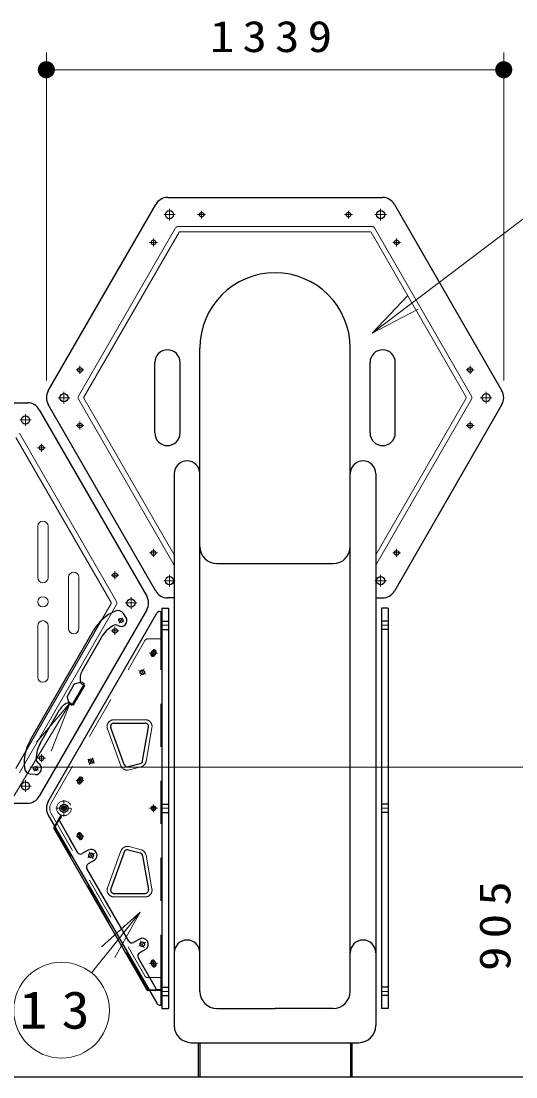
# Model space of a CAD drawing. Units: millimetres on the paper, scale 1:50. Extents: x -385 to 840, y 0 to 267.
# Drawn here: x 148.5 to 177.5, y 165.8 to 227.5 of the extents above; entities that cross this region are included whole.
import ezdxf

# ---------------------------------------------------------------- set-up
doc = ezdxf.new("R2010")
doc.units = ezdxf.units.MM
doc.linetypes.add('USER1', pattern=[4.5, 2.5, -2])
doc.linetypes.add('USER2', pattern=[6, 3, -1, 1, -1])
doc.layers.add('1_50', color=7, linetype='Continuous', lineweight=25)
doc.styles.add('ＭＳ ゴシック', font='')
doc.styles.get('ＭＳ ゴシック').set_extended_font_data('MS Gothic')

# ---------------------------------------------------------------- blocks, each defined once
blk = doc.blocks.new('open_arrow')
at = {"color": 0, "linetype": 'Continuous', "lineweight": -2}
blk.add_lwpolyline([(7.5, 1.25), (0, 0), (7.5, -1.25)], dxfattribs=at)
blk = doc.blocks.new('filled_dot')
at = {"color": 0, "linetype": 'Continuous', "lineweight": -2, "const_width": 1.25}
blk.add_lwpolyline([(-0.625, 0, 1), (0.625, 0, 1)], format="xyb", close=True, dxfattribs=at)

msp = doc.modelspace()

# ---------------------------------------------------------------- linework, layer by layer
at = {"layer": '1_50', "lineweight": 13}
for p, q in [((150.018, 206.495), (150.018, 225.666)), ((176.79, 206.495), (176.79, 225.666)), ((150.018, 224.666), (176.79, 224.666)), ((169.079, 209.268), (182.136, 219.13)), ((149.52, 194.976), (149.52, 197.976)), ((150.12, 194.976), (150.12, 197.976)), ((151.32, 191.995), (151.32, 194.995)), ((151.92, 191.995), (151.92, 194.995)), ((149.52, 189.165), (149.52, 192.165)), ((150.12, 189.165), (150.12, 192.165)), ((151.422, 187.662), (144.773, 176.69)), ((149.081, 183.895), (179.214, 183.895)), ((152.665, 171.875), (155.512, 175.415)), ((153.242, 173.391), (155.512, 175.415)), ((155.512, 175.415), (153.632, 173.078)), ((155.512, 175.415), (154.022, 172.764))]:
    msp.add_line(p, q, dxfattribs=at)
at = {"layer": '1_50', "color": 131}
for p, q in [((150.125, 205.895), (156.418, 216.795)), ((157.111, 217.195), (169.697, 217.195)), ((170.39, 216.795), (176.683, 205.895)), ((136.326, 205.195), (148.913, 205.195)), ((156.418, 194.195), (150.125, 205.095)), ((176.683, 205.095), (170.39, 194.195)), ((149.605, 204.795), (155.899, 193.895)), ((157.504, 193.795), (157.111, 193.795)), ((169.304, 193.795), (169.697, 193.795)), ((156.784, 193.195), (156.784, 169.795)), ((156.784, 193.195), (157.164, 193.195)), ((157.164, 193.195), (157.164, 169.795)), ((169.644, 193.195), (169.644, 169.795)), ((170.024, 193.195), (169.644, 193.195)), ((170.024, 193.195), (170.024, 169.795)), ((155.899, 193.095), (149.605, 182.195)), ((150.125, 181.895), (156.476, 192.895)), ((156.649, 192.995), (156.724, 192.995)), ((156.784, 192.935), (156.784, 170.055)), ((156.784, 192.435), (157.164, 192.435)), ((156.784, 191.955), (157.164, 191.955)), ((170.024, 192.435), (169.644, 192.435)), ((170.024, 191.955), (169.644, 191.955)), ((153.975, 186.473), (155.805, 186.473)), ((154.575, 184.053), (153.788, 186.204)), ((155.656, 184.267), (156.002, 186.239)), ((154.813, 183.929), (155.509, 184.108)), ((136.326, 181.795), (148.913, 181.795)), ((156.784, 181.735), (157.164, 181.735)), ((170.024, 181.735), (169.644, 181.735)), ((150.125, 181.095), (156.476, 170.095)), ((156.784, 181.255), (157.164, 181.255)), ((170.024, 181.255), (169.644, 181.255)), ((154.813, 179.061), (155.509, 178.882)), ((154.575, 178.936), (153.788, 176.785)), ((155.656, 178.723), (156.002, 176.751)), ((153.975, 176.516), (155.805, 176.516)), ((156.784, 171.035), (157.164, 171.035)), ((170.024, 171.035), (169.644, 171.035)), ((156.784, 170.555), (157.164, 170.555)), ((170.024, 170.555), (169.644, 170.555)), ((156.649, 169.995), (156.724, 169.995)), ((156.784, 169.795), (157.164, 169.795)), ((170.024, 169.795), (169.644, 169.795)), ((158.904, 167.795), (158.904, 165.795)), ((158.994, 167.795), (158.994, 165.795)), ((167.814, 167.795), (167.814, 165.795)), ((167.904, 167.795), (167.904, 165.795))]:
    msp.add_line(p, q, dxfattribs=at)
at = {"layer": '1_50', "linetype": 'USER2', "lineweight": 13}
for p, q in [((157.566, 216.195), (156.886, 216.195)), ((157.226, 216.535), (157.226, 215.855)), ((169.922, 216.195), (169.242, 216.195)), ((169.582, 216.535), (169.582, 215.855)), ((151.049, 205.835), (151.049, 205.155)), ((175.759, 205.835), (175.759, 205.155)), ((151.389, 205.495), (150.709, 205.495)), ((176.099, 205.495), (175.419, 205.495)), ((148.797, 204.535), (148.797, 203.855)), ((149.137, 204.195), (148.457, 204.195)), ((157.226, 195.135), (157.226, 194.455)), ((169.582, 195.135), (169.582, 194.455)), ((157.566, 194.795), (156.886, 194.795)), ((169.922, 194.795), (169.242, 194.795)), ((154.975, 193.835), (154.975, 193.155)), ((155.315, 193.495), (154.635, 193.495)), ((149.137, 182.795), (148.457, 182.795)), ((148.797, 183.135), (148.797, 182.455)), ((150.57, 181.495), (151.432, 181.495)), ((151.049, 181.973), (151.049, 181.016))]:
    msp.add_line(p, q, dxfattribs=at)
at = {"layer": '1_50', "color": 2, "linetype": 'USER2', "lineweight": 13}
for p, q in [((159.334, 216.195), (158.874, 216.195)), ((159.104, 216.425), (159.104, 215.965)), ((167.934, 216.195), (167.474, 216.195)), ((167.704, 216.425), (167.704, 215.965)), ((156.288, 214.799), (156.288, 214.339)), ((170.521, 214.799), (170.521, 214.339)), ((156.518, 214.569), (156.058, 214.569)), ((170.291, 214.569), (170.751, 214.569)), ((151.988, 207.351), (151.988, 206.891)), ((174.821, 207.351), (174.821, 206.891)), ((152.218, 207.121), (151.758, 207.121)), ((174.591, 207.121), (175.051, 207.121)), ((152.218, 203.869), (151.758, 203.869)), ((151.988, 203.639), (151.988, 204.099)), ((174.591, 203.869), (175.051, 203.869)), ((174.821, 203.639), (174.821, 204.099)), ((149.506, 202.569), (149.966, 202.569)), ((149.736, 202.799), (149.736, 202.339)), ((156.518, 196.421), (156.058, 196.421)), ((156.288, 196.191), (156.288, 196.651)), ((170.291, 196.421), (170.751, 196.421)), ((170.521, 196.191), (170.521, 196.651)), ((153.806, 195.121), (154.266, 195.121)), ((154.036, 195.351), (154.036, 194.891)), ((154.036, 191.639), (154.036, 192.099)), ((153.806, 191.869), (154.266, 191.869)), ((156.288, 190.799), (156.288, 190.339)), ((156.518, 190.569), (156.058, 190.569)), ((155.837, 189.328), (155.438, 189.558)), ((155.523, 189.244), (155.753, 189.642)), ((149.736, 184.191), (149.736, 184.651)), ((149.506, 184.421), (149.966, 184.421)), ((152.837, 184.132), (152.438, 184.362)), ((152.523, 184.047), (152.753, 184.446)), ((151.988, 183.351), (151.988, 182.891)), ((152.218, 183.121), (151.758, 183.121)), ((151.279, 181.495), (150.819, 181.495)), ((151.049, 181.725), (151.049, 181.265)), ((156.518, 181.495), (156.058, 181.495)), ((156.288, 181.725), (156.288, 181.265)), ((152.218, 179.869), (151.758, 179.869)), ((151.988, 180.099), (151.988, 179.639)), ((152.438, 178.628), (152.837, 178.858)), ((152.837, 178.858), (152.438, 178.628)), ((152.523, 178.942), (152.753, 178.544)), ((152.523, 178.942), (152.753, 178.544)), ((155.438, 173.432), (155.837, 173.662)), ((155.837, 173.662), (155.438, 173.432)), ((155.523, 173.746), (155.753, 173.347)), ((155.523, 173.746), (155.753, 173.347)), ((156.518, 172.421), (156.058, 172.421)), ((156.288, 172.651), (156.288, 172.191))]:
    msp.add_line(p, q, dxfattribs=at)
at = {"layer": '1_50', "color": 131, "lineweight": 13}
for p, q in [((151.903, 205.575), (157.584, 215.415)), ((157.723, 215.495), (169.085, 215.495)), ((169.224, 215.415), (174.905, 205.575)), ((152.221, 205.525), (157.786, 215.165)), ((157.838, 215.195), (168.97, 215.195)), ((169.022, 215.165), (174.587, 205.525)), ((157.504, 195.714), (151.903, 205.415)), ((157.504, 196.314), (152.221, 205.465)), ((174.587, 205.465), (169.304, 196.314)), ((174.905, 205.415), (169.304, 195.714)), ((148.237, 203.165), (153.803, 193.525)), ((148.439, 203.415), (154.12, 193.575)), ((153.803, 193.465), (148.237, 183.825)), ((154.12, 193.415), (148.439, 183.575))]:
    msp.add_line(p, q, dxfattribs=at)
at = {"layer": '1_50', "color": 190}
for p, q in [((159.004, 196.795), (159.004, 208.395)), ((167.804, 196.795), (167.804, 208.395)), ((156.364, 203.435), (156.364, 207.555)), ((157.844, 203.435), (157.844, 207.555)), ((168.964, 203.435), (168.964, 207.555)), ((170.444, 203.435), (170.444, 207.555)), ((150.856, 181.06), (150.454, 180.365)), ((150.896, 181.037), (150.748, 180.782)), ((150.896, 181.037), (150.856, 181.06)), ((155.916, 170.865), (150.454, 180.325)), ((150.526, 180.293), (150.486, 180.27)), ((150.548, 180.375), (150.515, 180.431)), ((150.783, 180.755), (151.843, 178.919)), ((151.843, 178.919), (151.393, 179.698)), ((152.463, 179.046), (152.116, 178.846)), ((152.813, 178.44), (152.466, 178.24)), ((154.843, 173.723), (152.393, 177.966)), ((155.463, 173.85), (155.116, 173.65)), ((155.813, 173.243), (155.466, 173.043)), ((156.453, 170.935), (155.393, 172.77)), ((155.924, 170.943), (155.884, 170.92)), ((156.754, 170.845), (155.951, 170.845)), ((156.006, 170.921), (156.038, 170.865)), ((156.754, 170.891), (156.459, 170.891)), ((156.754, 170.891), (156.754, 170.845))]:
    msp.add_line(p, q, dxfattribs=at)
at = {"layer": '1_50', "color": 21}
for p, q in [((157.504, 201.045), (157.504, 168.795)), ((159.004, 170.795), (159.004, 201.045)), ((167.804, 170.795), (167.804, 201.045)), ((169.304, 201.045), (169.304, 168.795)), ((160.004, 195.795), (166.804, 195.795)), ((160.004, 169.795), (163.404, 169.795)), ((166.804, 169.795), (163.404, 169.795)), ((158.504, 167.795), (168.304, 167.795))]:
    msp.add_line(p, q, dxfattribs=at)
at = {"layer": '1_50', "color": 190, "linetype": 'USER2', "lineweight": 13}
for p, q in [((154.23, 192.565), (154.542, 192.385)), ((154.296, 192.319), (154.476, 192.631)), ((149.23, 183.905), (149.542, 183.725)), ((149.476, 183.97), (149.296, 183.659))]:
    msp.add_line(p, q, dxfattribs=at)
at = {"layer": '1_50', "color": 70}
for p, q in [((154.674, 192.673), (154.532, 192.88)), ((149.089, 185.5), (152.778, 191.889)), ((153.222, 191.46), (152.113, 189.539)), ((156.144, 190.559), (156.224, 190.698)), ((156.352, 190.439), (156.432, 190.578)), ((151.561, 187.582), (152.211, 188.708)), ((151.616, 187.55), (152.266, 188.676)), ((152.072, 188.788), (152.266, 188.676)), ((151.422, 187.662), (151.616, 187.55)), ((149.683, 185.33), (150.793, 187.251)), ((149.358, 183.466), (149.108, 183.486)), ((151.924, 183.25), (151.844, 183.111)), ((152.132, 183.13), (152.052, 182.991)), ((151.924, 179.739), (151.844, 179.878)), ((152.132, 179.859), (152.052, 179.998)), ((156.144, 172.43), (156.224, 172.291)), ((156.352, 172.55), (156.432, 172.411))]:
    msp.add_line(p, q, dxfattribs=at)
at = {"layer": '1_50', "color": 4, "linetype": 'USER1', "lineweight": 13}
for p, q in [((156.72, 192.995), (156.72, 191.395)), ((156.72, 192.995), (156.784, 192.995)), ((156.784, 192.995), (156.784, 169.995)), ((155.956, 191.395), (156.784, 191.395)), ((156.72, 171.595), (156.72, 191.395)), ((150.298, 181.795), (155.783, 191.295)), ((153.975, 186.673), (155.805, 186.673)), ((154.387, 183.985), (153.6, 186.136)), ((155.853, 184.232), (156.199, 186.204)), ((154.863, 183.735), (155.559, 183.914)), ((150.298, 181.195), (155.783, 171.695)), ((154.387, 179.005), (153.6, 176.854)), ((154.863, 179.254), (155.559, 179.075)), ((155.853, 178.757), (156.199, 176.785)), ((153.975, 176.316), (155.805, 176.316)), ((155.956, 171.595), (156.784, 171.595)), ((156.72, 171.595), (156.72, 169.995))]:
    msp.add_line(p, q, dxfattribs=at)
at = {"layer": '1_50', "color": 131, "linetype": 'USER2', "lineweight": 13}
for p, q in [((156.784, 192.195), (157.164, 192.195)), ((170.024, 192.195), (169.644, 192.195)), ((151.194, 181.495), (150.904, 181.495)), ((151.049, 181.64), (151.049, 181.35)), ((156.433, 181.495), (156.143, 181.495)), ((156.288, 181.64), (156.288, 181.35)), ((156.784, 181.495), (157.164, 181.495)), ((170.024, 181.495), (169.644, 181.495)), ((156.784, 170.795), (157.164, 170.795)), ((170.024, 170.795), (169.644, 170.795))]:
    msp.add_line(p, q, dxfattribs=at)
at = {"layer": '1_50', "color": 70, "linetype": 'USER2', "lineweight": 13}
for p, q in [((156.177, 190.378), (156.398, 190.759)), ((156.418, 190.494), (156.158, 190.644)), ((152.098, 183.312), (151.877, 182.93)), ((152.118, 183.046), (151.858, 183.196)), ((152.118, 179.944), (151.858, 179.794)), ((152.098, 179.678), (151.877, 180.059)), ((156.418, 172.496), (156.158, 172.346)), ((156.177, 172.612), (156.398, 172.23))]:
    msp.add_line(p, q, dxfattribs=at)
at = {"layer": '1_50', "color": 40}
for p, q in [((151.673, 188.776), (152.083, 188.886)), ((152.083, 188.886), (152.204, 188.816)), ((151.233, 188.014), (151.673, 188.776)), ((151.546, 187.556), (152.226, 188.734)), ((151.233, 188.014), (151.343, 187.604)), ((151.343, 187.604), (151.464, 187.534))]:
    msp.add_line(p, q, dxfattribs=at)
at = {"layer": '1_50', "color": 190, "linetype": 'USER1', "lineweight": 13}
for p, q in [((150.748, 180.782), (150.496, 180.345)), ((155.954, 170.891), (150.496, 180.345)), ((156.459, 170.891), (155.954, 170.891))]:
    msp.add_line(p, q, dxfattribs=at)
at = {"layer": '1_50', "linetype": 'USER1', "lineweight": 13}
msp.add_line((156.72, 169.995), (156.784, 169.995), dxfattribs=at)
at = {"layer": '1_50'}
msp.add_line((103.626, 165.795), (180.574, 165.795), dxfattribs=at)
at = {"layer": '1_50', "color": 131}
for centre, radius in [((157.226, 216.195), 0.24), ((169.582, 216.195), 0.24), ((151.049, 205.495), 0.24), ((175.759, 205.495), 0.24), ((148.797, 204.195), 0.24), ((157.226, 194.795), 0.24), ((169.582, 194.795), 0.24), ((154.975, 193.495), 0.24), ((148.797, 182.795), 0.24), ((151.049, 181.495), 0.24), ((151.049, 181.495), 0.105), ((156.288, 181.495), 0.105)]:
    msp.add_circle(centre, radius, dxfattribs=at)
at = {"layer": '1_50', "color": 2}
for centre in [(159.104, 216.195), (167.704, 216.195), (156.288, 214.569), (170.521, 214.569), (151.988, 207.121), (174.821, 207.121), (151.988, 203.869), (174.821, 203.869), (149.736, 202.569), (156.288, 196.421), (170.521, 196.421), (154.036, 195.121), (154.036, 191.869), (156.288, 190.569), (155.638, 189.443), (149.736, 184.421), (152.638, 184.247), (151.988, 183.121), (151.049, 181.495), (156.288, 181.495), (151.988, 179.869), (152.638, 178.743), (152.638, 178.743), (155.638, 173.547), (155.638, 173.547), (156.288, 172.421)]:
    msp.add_circle(centre, 0.135, dxfattribs=at)
at = {"layer": '1_50', "color": 131, "lineweight": 13}
msp.add_circle((149.82, 193.561), 0.3, dxfattribs=at)
at = {"layer": '1_50', "color": 190}
for centre in [(154.386, 192.475), (149.386, 183.815)]:
    msp.add_circle(centre, 0.12, dxfattribs=at)
at = {"layer": '1_50', "color": 4, "linetype": 'USER1', "lineweight": 13}
msp.add_circle((151.049, 181.495), 0.427, dxfattribs=at)
at = {"layer": '1_50', "lineweight": 13}
msp.add_circle((150.91, 169.693), 2.8, dxfattribs=at)
at = {"layer": '1_50', "color": 131}
for centre, radius, start, end in [((157.111, 216.395), 0.8, 90, 150), ((169.697, 216.395), 0.8, 30, 90), ((150.818, 205.495), 0.8, 150, 210), ((175.99, 205.495), 0.8, 330, 30), ((148.913, 204.395), 0.8, 30, 90), ((155.206, 193.495), 0.8, 330, 30), ((157.111, 194.595), 0.8, 210, 270), ((169.697, 194.595), 0.8, 270, 330), ((156.649, 192.795), 0.2, 90, 150), ((156.724, 192.935), 0.06, 0, 90), ((153.975, 186.273), 0.2, 90, 200.10552), ((155.805, 186.273), 0.2, 350.02794, 90), ((154.763, 184.122), 0.2, 200.10552, 284.43834), ((155.459, 184.301), 0.2, 284.43834, 350.02794), ((148.913, 182.595), 0.8, 270, 330), ((150.818, 181.495), 0.8, 150, 210), ((154.763, 178.867), 0.2, 75.56166, 159.89448), ((155.459, 178.688), 0.2, 9.97206, 75.56166), ((153.975, 176.716), 0.2, 159.89448, 270), ((155.805, 176.716), 0.2, 270, 9.97206), ((156.649, 170.195), 0.2, 210, 270), ((156.724, 170.055), 0.06, 270, 0)]:
    msp.add_arc(centre, radius, start, end, dxfattribs=at)
at = {"layer": '1_50', "color": 131, "lineweight": 13}
for centre, radius, start, end in [((157.723, 215.335), 0.16, 90, 150), ((169.085, 215.335), 0.16, 30, 90), ((157.838, 215.135), 0.06, 90, 150), ((168.97, 215.135), 0.06, 30, 90), ((152.042, 205.495), 0.16, 150, 210), ((152.273, 205.495), 0.06, 150, 210), ((174.535, 205.495), 0.06, 330, 30), ((174.766, 205.495), 0.16, 330, 30), ((153.751, 193.495), 0.06, 330, 30), ((153.982, 193.495), 0.16, 330, 30)]:
    msp.add_arc(centre, radius, start, end, dxfattribs=at)
at = {"layer": '1_50', "color": 190}
for centre, radius, start, end in [((163.404, 208.395), 4.4, 0, 180), ((157.104, 207.555), 0.74, 0, 180), ((169.704, 207.555), 0.74, 0, 180), ((157.104, 203.435), 0.74, 180, 0), ((169.704, 203.435), 0.74, 180, 0), ((160.004, 196.795), 1, 180, 270), ((166.804, 196.795), 1, 270, 0), ((150.489, 180.345), 0.04, 150, 210), ((150.55, 180.451), 0.04, 150, 210), ((150.496, 180.345), 0.06, 300, 30), ((150.731, 180.725), 0.06, 30, 150), ((152.638, 178.743), 0.35, 300, 120), ((152.016, 179.019), 0.2, 210, 300), ((152.566, 178.066), 0.2, 120, 210), ((155.016, 173.823), 0.2, 210, 300), ((155.638, 173.547), 0.35, 300, 120), ((155.566, 172.87), 0.2, 120, 210), ((155.954, 170.891), 0.06, 30, 120), ((155.951, 170.885), 0.04, 210, 270), ((156.073, 170.885), 0.04, 210, 270), ((156.401, 170.905), 0.06, 270, 30)]:
    msp.add_arc(centre, radius, start, end, dxfattribs=at)
at = {"layer": '1_50', "color": 21}
for centre, radius, start, end in [((158.254, 201.045), 0.75, 0, 180), ((168.554, 201.045), 0.75, 0, 180), ((160.004, 196.795), 1, 180, 270), ((166.804, 196.795), 1, 270, 0), ((158.254, 173.045), 0.75, 0, 180), ((168.554, 173.045), 0.75, 0, 180), ((160.004, 170.795), 1, 180, 270), ((166.804, 170.795), 1, 270, 0), ((158.504, 168.795), 1, 180, 270), ((168.304, 168.795), 1, 270, 0)]:
    msp.add_arc(centre, radius, start, end, dxfattribs=at)
at = {"layer": '1_50', "lineweight": 13}
for centre, start, end in [((149.82, 197.976), 0, 180), ((151.62, 194.995), 0, 180), ((149.82, 194.976), 180, 0), ((149.82, 192.165), 0, 180), ((151.62, 191.995), 180, 0), ((149.82, 189.165), 180, 0)]:
    msp.add_arc(centre, 0.3, start, end, dxfattribs=at)
at = {"layer": '1_50', "color": 70}
for centre, radius, start, end in [((155.127, 190.533), 2.713, 113.55551, 150), ((154.203, 192.653), 0.4, 34.54911, 113.55551), ((154.386, 192.475), 0.35, 240, 34.54911), ((154.955, 190.46), 2, 121.30559, 150), ((154.066, 191.921), 0.29, 60, 121.30559), ((156.328, 190.638), 0.12, 330, 150), ((156.248, 190.499), 0.12, 150, 330), ((152.893, 189.089), 0.9, 150, 195.52249), ((152.122, 188.874), 0.1, 195.52249, 240), ((151.572, 186.801), 0.9, 104.47751, 150), ((151.372, 187.575), 0.1, 60, 104.47751), ((151.438, 184.144), 2.713, 150, 186.44449), ((151.416, 184.33), 2, 150, 178.69441), ((149.386, 183.815), 0.35, 265.45089, 60), ((149.706, 184.369), 0.29, 178.69441, 240), ((149.14, 183.884), 0.4, 186.44449, 265.45089), ((152.028, 183.19), 0.12, 330, 150), ((151.948, 183.051), 0.12, 150, 330), ((151.948, 179.938), 0.12, 30, 210), ((152.028, 179.799), 0.12, 210, 30), ((156.248, 172.49), 0.12, 30, 210), ((156.328, 172.351), 0.12, 210, 30)]:
    msp.add_arc(centre, radius, start, end, dxfattribs=at)
at = {"layer": '1_50', "color": 4, "linetype": 'USER1', "lineweight": 13}
for centre, radius, start, end in [((155.956, 191.195), 0.2, 90, 150), ((153.975, 186.273), 0.4, 90, 200.10552), ((155.805, 186.273), 0.4, 350.02794, 90), ((154.763, 184.122), 0.4, 200.10552, 284.43834), ((155.459, 184.301), 0.4, 284.43834, 350.02794), ((150.818, 181.495), 0.6, 150, 210), ((154.763, 178.867), 0.4, 75.56166, 159.89448), ((155.459, 178.688), 0.4, 9.97206, 75.56166), ((153.975, 176.716), 0.4, 159.89448, 270), ((155.805, 176.716), 0.4, 270, 9.97206), ((155.956, 171.795), 0.2, 210, 270)]:
    msp.add_arc(centre, radius, start, end, dxfattribs=at)
at = {"layer": '1_50', "color": 40}
for centre, start, end in [((152.174, 188.764), 330, 60), ((151.494, 187.586), 240, 330)]:
    msp.add_arc(centre, 0.06, start, end, dxfattribs=at)

# ---------------------------------------------------------------- block references
at = {"layer": '1_50', "lineweight": 13, "xscale": 0.4, "yscale": 0.4}
msp.add_blockref('filled_dot', (150.018, 224.666), dxfattribs=at)
at = {"layer": '1_50', "lineweight": 13}
for name, p, xscale, yscale, rotation in [('filled_dot', (176.79, 224.666), 0.4, 0.4, 180), ('open_arrow', (169.079, 209.268), 0.4, 0.4, 37.1), ('open_arrow', (151.422, 187.662), 0.4, 0.4, 238.8), ('open_arrow', (152.665, 171.875), 0.001, 0.001, 51.2)]:
    msp.add_blockref(name, p, dxfattribs=dict(at, xscale=xscale, yscale=yscale, rotation=rotation))

# ---------------------------------------------------------------- texts
at = {"layer": '1_50', "style": 'ＭＳ ゴシック'}
for s, insert, char_height, attachment_point in [('\\T1.33;\\W1.15;1339', (163.404, 225.666), 1.833, 8), ('\\T1.5;\\W1.1;13', (150.91, 169.693), 2.199, 5)]:
    msp.add_mtext(s, dxfattribs=dict(at, insert=insert, char_height=char_height, attachment_point=attachment_point))
at = {"layer": '1_50', "insert": (177.214, 174.845), "char_height": 1.833, "attachment_point": 8, "rotation": 90, "style": 'ＭＳ ゴシック'}
msp.add_mtext('\\T1.33;\\W1.15;905', dxfattribs=at)

doc.saveas('drawing.dxf')
